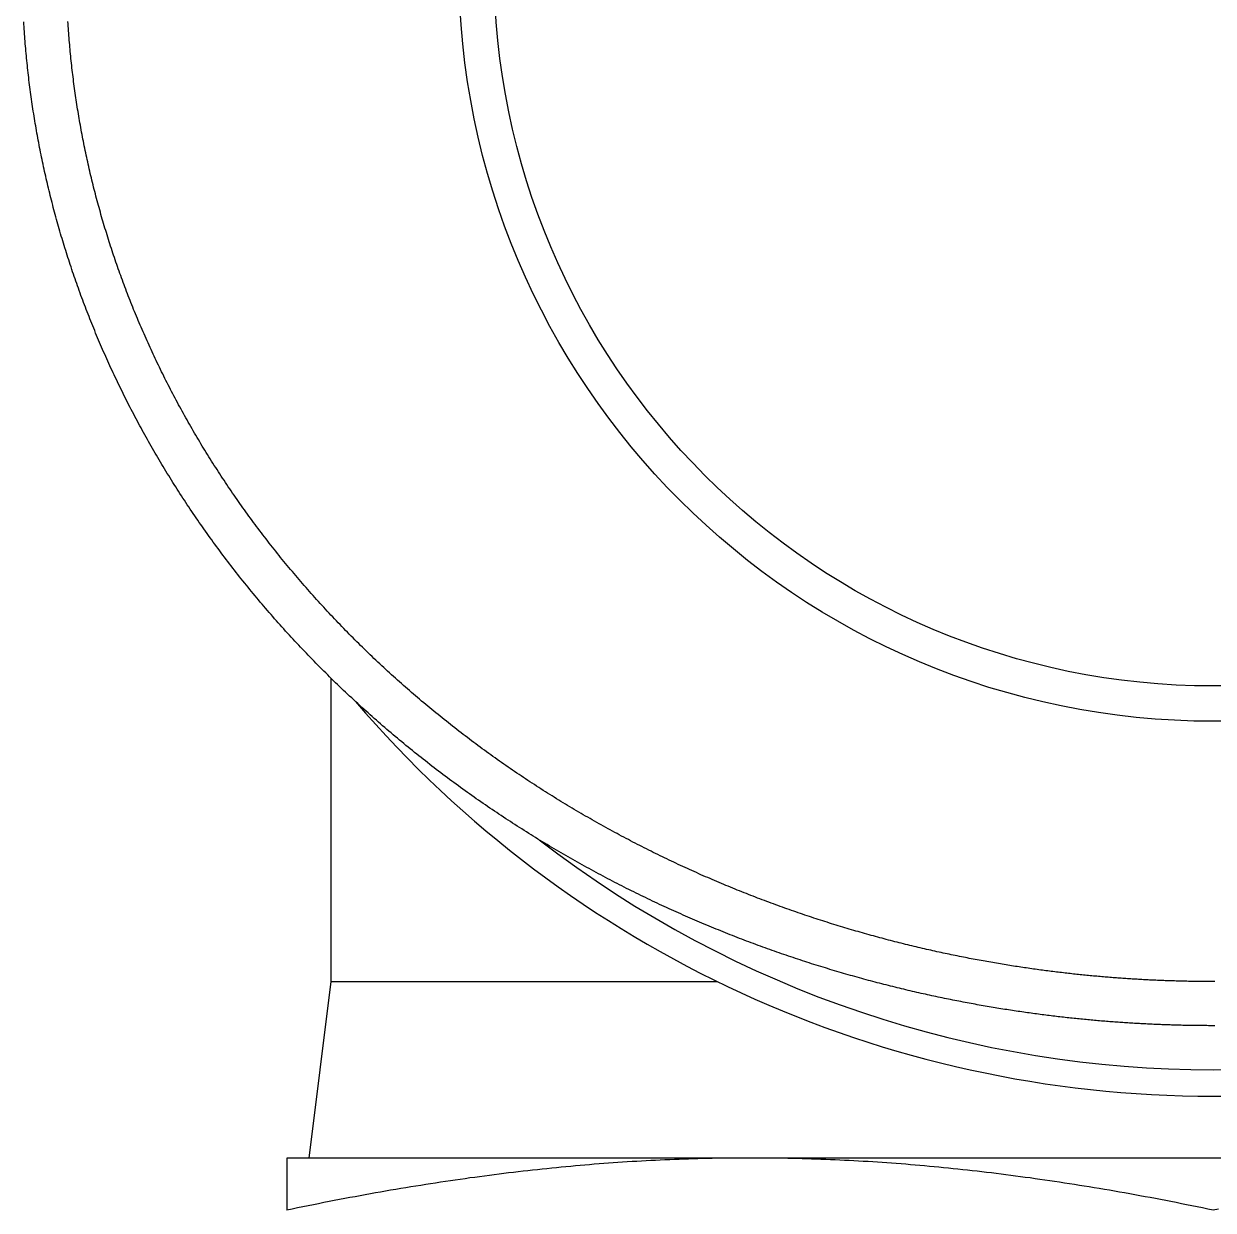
# Model space of a CAD drawing. Extents: x -12.1 to 87.1, y -18.9 to 53.3.
# Drawn here: x 58.11 to 71.59, y 24.41 to 37.85 of the extents above; entities that cross this region are included whole.
import ezdxf

# ---------------------------------------------------------------- set-up
doc = ezdxf.new("R2010")
doc.units = 0
doc.layers.get('0').update_dxf_attribs({"linetype": 'CONTINUOUS'})

msp = doc.modelspace()

# ---------------------------------------------------------------- linework, layer by layer
at = {"color": 7, "linetype": 'CONTINUOUS'}
for p, q in [((61.5949, 30.43851), (61.5949, 27)), ((61.5949, 27), (61.3449, 25)), ((61.5949, 27), (65.9744, 27)), ((82.0949, 25), (61.0949, 25)), ((61.0949, 25), (61.0949, 24.40878))]:
    msp.add_line(p, q, dxfattribs=at)
at = {"color": 7}
for points in [[(71.5949, 26.5, 0), (71.5767, 26.5, 0), (71.5586, 26.5, 0), (71.5405, 26.5001, 0), (71.5223, 26.5002, 0), (71.5042, 26.5003, 0), (71.4861, 26.5004, 0), (71.4679, 26.5005, 0), (71.4498, 26.5007, 0), (71.4317, 26.5009, 0), (71.4136, 26.5011, 0), (71.3955, 26.5013, 0), (71.3774, 26.5015, 0), (71.3593, 26.5018, 0), (71.3411, 26.5021, 0), (71.323, 26.5024, 0), (71.3049, 26.5027, 0), (71.2868, 26.5031, 0), (71.2687, 26.5034, 0), (71.2505, 26.5038, 0), (71.2324, 26.5043, 0), (71.2143, 26.5047, 0), (71.1961, 26.5052, 0), (71.178, 26.5056, 0), (71.1598, 26.5062, 0), (71.1417, 26.5067, 0), (71.1235, 26.5072, 0), (71.1053, 26.5078, 0), (71.0872, 26.5084, 0), (71.069, 26.509, 0), (71.0508, 26.5097, 0), (71.0325, 26.5103, 0), (71.0143, 26.511, 0), (70.9961, 26.5117, 0), (70.9778, 26.5125, 0), (70.9596, 26.5132, 0), (70.9413, 26.514, 0), (70.923, 26.5148, 0), (70.9047, 26.5156, 0), (70.8864, 26.5165, 0), (70.8681, 26.5173, 0), (70.8497, 26.5182, 0), (70.8313, 26.5192, 0), (70.813, 26.5201, 0), (70.7946, 26.5211, 0), (70.7761, 26.5221, 0), (70.7577, 26.5231, 0), (70.7392, 26.5241, 0), (70.7207, 26.5252, 0), (70.7022, 26.5262, 0), (70.6837, 26.5273, 0), (70.6652, 26.5285, 0), (70.6466, 26.5296, 0), (70.628, 26.5308, 0), (70.6094, 26.532, 0), (70.5907, 26.5332, 0), (70.5721, 26.5345, 0), (70.5534, 26.5358, 0), (70.5347, 26.5371, 0), (70.5159, 26.5384, 0), (70.4972, 26.5397, 0), (70.4783, 26.5411, 0), (70.4595, 26.5425, 0), (70.4407, 26.5439, 0), (70.4218, 26.5454, 0), (70.4029, 26.5468, 0), (70.3839, 26.5483, 0), (70.3649, 26.5499, 0), (70.3459, 26.5514, 0), (70.3269, 26.553, 0), (70.3078, 26.5546, 0), (70.2887, 26.5562, 0), (70.2695, 26.5579, 0), (70.2503, 26.5596, 0), (70.2311, 26.5613, 0), (70.2119, 26.5631, 0), (70.1926, 26.5648, 0), (70.1732, 26.5666, 0), (70.1539, 26.5685, 0), (70.1344, 26.5703, 0), (70.115, 26.5722, 0), (70.0955, 26.5741, 0), (70.076, 26.5761, 0), (70.0564, 26.5781, 0), (70.0368, 26.5801, 0), (70.0171, 26.5821, 0), (69.9974, 26.5842, 0), (69.9777, 26.5863, 0), (69.9579, 26.5884, 0), (69.9381, 26.5906, 0), (69.9182, 26.5928, 0), (69.8982, 26.595, 0), (69.8783, 26.5973, 0), (69.8583, 26.5996, 0), (69.8382, 26.6019, 0), (69.8181, 26.6043, 0), (69.7979, 26.6067, 0), (69.7777, 26.6091, 0), (69.7574, 26.6116, 0), (69.7371, 26.6141, 0), (69.7167, 26.6166, 0), (69.6963, 26.6192, 0), (69.6758, 26.6218, 0), (69.6552, 26.6245, 0), (69.6347, 26.6271, 0), (69.614, 26.6298, 0), (69.5933, 26.6326, 0), (69.5725, 26.6354, 0), (69.5517, 26.6382, 0), (69.5309, 26.6411, 0), (69.5099, 26.644, 0), (69.4889, 26.6469, 0), (69.4679, 26.6499, 0), (69.4468, 26.6529, 0), (69.4256, 26.6559, 0), (69.4044, 26.659, 0), (69.383, 26.6622, 0), (69.3617, 26.6653, 0), (69.3402, 26.6685, 0), (69.3187, 26.6718, 0), (69.2971, 26.6751, 0), (69.2755, 26.6784, 0), (69.2538, 26.6818, 0), (69.232, 26.6852, 0), (69.2101, 26.6887, 0), (69.1882, 26.6922, 0), (69.1662, 26.6958, 0), (69.1441, 26.6994, 0), (69.122, 26.703, 0), (69.0998, 26.7067, 0), (69.0775, 26.7105, 0), (69.0552, 26.7143, 0), (69.0328, 26.7181, 0), (69.0103, 26.722, 0), (68.9878, 26.7259, 0), (68.9652, 26.7299, 0), (68.9426, 26.7339, 0), (68.9199, 26.738, 0), (68.8971, 26.7421, 0), (68.8742, 26.7462, 0), (68.8513, 26.7504, 0), (68.8283, 26.7547, 0), (68.8053, 26.759, 0), (68.7822, 26.7633, 0), (68.7591, 26.7678, 0), (68.7358, 26.7722, 0), (68.7126, 26.7767, 0), (68.6892, 26.7813, 0), (68.6658, 26.7859, 0), (68.6424, 26.7905, 0), (68.6188, 26.7952, 0), (68.5953, 26.8, 0), (68.5716, 26.8048, 0), (68.5479, 26.8096, 0), (68.5242, 26.8146, 0), (68.5004, 26.8195, 0), (68.4765, 26.8245, 0), (68.4526, 26.8296, 0), (68.4286, 26.8347, 0), (68.4046, 26.8399, 0), (68.3805, 26.8451, 0), (68.3563, 26.8504, 0), (68.3321, 26.8557, 0), (68.3079, 26.8611, 0), (68.2836, 26.8666, 0), (68.2592, 26.8721, 0), (68.2348, 26.8776, 0), (68.2104, 26.8832, 0), (68.1859, 26.8889, 0), (68.1613, 26.8946, 0), (68.1367, 26.9004, 0), (68.1121, 26.9062, 0), (68.0874, 26.9121, 0), (68.0626, 26.9181, 0), (68.0379, 26.9241, 0), (68.013, 26.9301, 0), (67.9882, 26.9362, 0), (67.9633, 26.9424, 0), (67.9383, 26.9486, 0), (67.9133, 26.9549, 0), (67.8883, 26.9612, 0), (67.8632, 26.9676, 0), (67.8381, 26.974, 0), (67.8129, 26.9805, 0), (67.7877, 26.9871, 0), (67.7625, 26.9937, 0), (67.7372, 27.0004, 0), (67.7119, 27.0071, 0), (67.6866, 27.0139, 0), (67.6612, 27.0208, 0), (67.6358, 27.0277, 0), (67.6103, 27.0346, 0), (67.5848, 27.0417, 0), (67.5593, 27.0487, 0), (67.5337, 27.0559, 0), (67.5082, 27.0631, 0), (67.4825, 27.0703, 0), (67.4569, 27.0777, 0), (67.4312, 27.085, 0), (67.4055, 27.0925, 0), (67.3798, 27.1, 0), (67.354, 27.1075, 0), (67.3282, 27.1151, 0), (67.3024, 27.1228, 0), (67.2765, 27.1305, 0), (67.2506, 27.1383, 0), (67.2247, 27.1462, 0), (67.1988, 27.1541, 0), (67.1728, 27.162, 0), (67.1468, 27.1701, 0), (67.1208, 27.1782, 0), (67.0948, 27.1863, 0), (67.0687, 27.1945, 0), (67.0427, 27.2028, 0), (67.0166, 27.2112, 0), (66.9904, 27.2196, 0), (66.9643, 27.228, 0), (66.9382, 27.2365, 0), (66.912, 27.2451, 0), (66.8858, 27.2537, 0), (66.8596, 27.2624, 0), (66.8334, 27.2712, 0), (66.8071, 27.28, 0), (66.7808, 27.2889, 0), (66.7546, 27.2979, 0), (66.7283, 27.3069, 0), (66.702, 27.3159, 0), (66.6756, 27.3251, 0), (66.6493, 27.3343, 0), (66.6229, 27.3435, 0), (66.5966, 27.3528, 0), (66.5702, 27.3622, 0), (66.5438, 27.3717, 0), (66.5174, 27.3812, 0), (66.4909, 27.3907, 0), (66.4645, 27.4004, 0), (66.438, 27.4101, 0), (66.4116, 27.4198, 0), (66.3851, 27.4296, 0), (66.3586, 27.4395, 0), (66.3321, 27.4495, 0), (66.3056, 27.4595, 0), (66.2791, 27.4695, 0), (66.2526, 27.4797, 0), (66.226, 27.4899, 0), (66.1995, 27.5001, 0), (66.1729, 27.5105, 0), (66.1463, 27.5208, 0), (66.1197, 27.5313, 0), (66.0932, 27.5418, 0), (66.0666, 27.5524, 0), (66.04, 27.563, 0), (66.0133, 27.5737, 0), (65.9867, 27.5845, 0), (65.9601, 27.5954, 0), (65.9335, 27.6063, 0), (65.9068, 27.6172, 0), (65.8802, 27.6283, 0), (65.8535, 27.6394, 0), (65.8269, 27.6505, 0), (65.8002, 27.6618, 0), (65.7735, 27.6731, 0), (65.7469, 27.6844, 0), (65.7202, 27.6958, 0), (65.6935, 27.7073, 0), (65.6668, 27.7189, 0), (65.6402, 27.7305, 0), (65.6135, 27.7422, 0), (65.5868, 27.754, 0), (65.5601, 27.7658, 0), (65.5334, 27.7777, 0), (65.5067, 27.7896, 0), (65.48, 27.8016, 0), (65.4533, 27.8137, 0), (65.4266, 27.8259, 0), (65.3999, 27.8381, 0), (65.3732, 27.8504, 0), (65.3465, 27.8627, 0), (65.3198, 27.8751, 0), (65.2932, 27.8876, 0), (65.2665, 27.9002, 0), (65.2398, 27.9128, 0), (65.2131, 27.9255, 0), (65.1864, 27.9383, 0), (65.1597, 27.9511, 0), (65.133, 27.964, 0), (65.1064, 27.9769, 0), (65.0797, 27.99, 0), (65.053, 28.0031, 0), (65.0264, 28.0162, 0), (64.9997, 28.0295, 0), (64.973, 28.0428, 0), (64.9464, 28.0561, 0), (64.9197, 28.0696, 0), (64.8931, 28.0831, 0), (64.8665, 28.0967, 0), (64.8398, 28.1103, 0), (64.8132, 28.124, 0), (64.7866, 28.1378, 0), (64.76, 28.1517, 0), (64.7334, 28.1656, 0), (64.7068, 28.1796, 0), (64.6802, 28.1937, 0), (64.6536, 28.2078, 0), (64.6271, 28.222, 0), (64.6005, 28.2363, 0), (64.5739, 28.2506, 0), (64.5474, 28.265, 0), (64.5209, 28.2795, 0), (64.4944, 28.294, 0), (64.4679, 28.3086, 0), (64.4414, 28.3233, 0), (64.4149, 28.3381, 0), (64.3884, 28.3529, 0), (64.362, 28.3678, 0), (64.3355, 28.3827, 0), (64.3091, 28.3977, 0), (64.2827, 28.4128, 0), (64.2563, 28.428, 0), (64.2299, 28.4432, 0), (64.2035, 28.4585, 0), (64.1772, 28.4739, 0), (64.1508, 28.4893, 0), (64.1245, 28.5048, 0), (64.0982, 28.5204, 0), (64.0719, 28.536, 0), (64.0457, 28.5517, 0), (64.0194, 28.5675, 0), (63.9932, 28.5833, 0), (63.967, 28.5993, 0), (63.9408, 28.6152, 0), (63.9146, 28.6313, 0), (63.8885, 28.6474, 0), (63.8624, 28.6636, 0), (63.8363, 28.6798, 0), (63.8102, 28.6962, 0), (63.7841, 28.7125, 0), (63.7581, 28.729, 0), (63.7321, 28.7455, 0), (63.7061, 28.7621, 0), (63.6801, 28.7788, 0), (63.6541, 28.7955, 0), (63.6282, 28.8123, 0), (63.6023, 28.8292, 0), (63.5765, 28.8461, 0), (63.5506, 28.8631, 0), (63.5248, 28.8802, 0), (63.499, 28.8973, 0), (63.4732, 28.9145, 0), (63.4475, 28.9318, 0), (63.4218, 28.9491, 0), (63.3961, 28.9665, 0), (63.3704, 28.984, 0), (63.3448, 29.0015, 0), (63.3192, 29.0191, 0), (63.2936, 29.0368, 0), (63.2681, 29.0546, 0), (63.2426, 29.0724, 0), (63.2171, 29.0903, 0), (63.1917, 29.1082, 0), (63.1663, 29.1262, 0), (63.1409, 29.1443, 0), (63.1155, 29.1624, 0), (63.0902, 29.1806, 0), (63.0649, 29.1989, 0), (63.0397, 29.2173, 0), (63.0145, 29.2357, 0), (62.9893, 29.2542, 0), (62.9642, 29.2727, 0), (62.9391, 29.2913, 0), (62.914, 29.31, 0), (62.889, 29.3287, 0), (62.864, 29.3475, 0), (62.839, 29.3664, 0), (62.8141, 29.3853, 0), (62.7892, 29.4043, 0), (62.7644, 29.4233, 0), (62.7396, 29.4425, 0), (62.7148, 29.4616, 0), (62.6901, 29.4809, 0), (62.6654, 29.5002, 0), (62.6408, 29.5196, 0), (62.6162, 29.539, 0), (62.5916, 29.5585, 0), (62.5671, 29.578, 0), (62.5426, 29.5977, 0), (62.5182, 29.6173, 0), (62.4938, 29.6371, 0), (62.4694, 29.6569, 0), (62.4451, 29.6768, 0), (62.4209, 29.6967, 0), (62.3966, 29.7167, 0), (62.3725, 29.7367, 0), (62.3483, 29.7568, 0), (62.3243, 29.777, 0), (62.3002, 29.7972, 0), (62.2762, 29.8175, 0), (62.2523, 29.8379, 0), (62.2284, 29.8583, 0), (62.2046, 29.8787, 0), (62.1808, 29.8993, 0), (62.157, 29.9198, 0), (62.1333, 29.9405, 0), (62.1097, 29.9612, 0), (62.0861, 29.9819, 0), (62.0625, 30.0028, 0), (62.039, 30.0236, 0), (62.0155, 30.0446, 0), (61.9921, 30.0656, 0), (61.9688, 30.0866, 0), (61.9455, 30.1077, 0), (61.9223, 30.1289, 0), (61.8991, 30.1501, 0), (61.8759, 30.1714, 0), (61.8528, 30.1927, 0), (61.8298, 30.2141, 0), (61.8068, 30.2355, 0), (61.7839, 30.257, 0), (61.761, 30.2786, 0), (61.7382, 30.3002, 0), (61.7155, 30.3219, 0), (61.6928, 30.3436, 0), (61.6701, 30.3654, 0), (61.6476, 30.3872, 0), (61.625, 30.4091, 0), (61.6026, 30.431, 0), (61.5801, 30.453, 0), (61.5578, 30.4751, 0), (61.5355, 30.4972, 0), (61.5133, 30.5193, 0), (61.4911, 30.5415, 0), (61.469, 30.5638, 0), (61.4469, 30.5861, 0), (61.4249, 30.6084, 0), (61.403, 30.6308, 0), (61.3811, 30.6533, 0), (61.3593, 30.6758, 0), (61.3375, 30.6983, 0), (61.3158, 30.7209, 0), (61.2942, 30.7436, 0), (61.2726, 30.7663, 0), (61.2511, 30.789, 0), (61.2297, 30.8118, 0), (61.2083, 30.8346, 0), (61.187, 30.8575, 0), (61.1657, 30.8805, 0), (61.1445, 30.9034, 0), (61.1234, 30.9265, 0), (61.1023, 30.9495, 0), (61.0813, 30.9727, 0), (61.0604, 30.9958, 0), (61.0395, 31.019, 0), (61.0187, 31.0423, 0), (60.998, 31.0656, 0), (60.9773, 31.0889, 0), (60.9567, 31.1123, 0), (60.9361, 31.1357, 0), (60.9157, 31.1592, 0), (60.8952, 31.1827, 0), (60.8749, 31.2063, 0), (60.8546, 31.2299, 0), (60.8344, 31.2535, 0), (60.8143, 31.2772, 0), (60.7942, 31.3009, 0), (60.7742, 31.3247, 0), (60.7543, 31.3485, 0), (60.7344, 31.3723, 0), (60.7146, 31.3962, 0), (60.6949, 31.4201, 0), (60.6753, 31.4441, 0), (60.6557, 31.4681, 0), (60.6362, 31.4921, 0), (60.6168, 31.5162, 0), (60.5974, 31.5403, 0), (60.5781, 31.5644, 0), (60.5589, 31.5886, 0), (60.5397, 31.6128, 0), (60.5206, 31.6371, 0), (60.5016, 31.6614, 0), (60.4827, 31.6857, 0), (60.4638, 31.71, 0), (60.4451, 31.7344, 0), (60.4264, 31.7589, 0), (60.4077, 31.7833, 0), (60.3892, 31.8078, 0), (60.3707, 31.8323, 0), (60.3523, 31.8569, 0), (60.3339, 31.8815, 0), (60.3157, 31.9061, 0), (60.2975, 31.9307, 0), (60.2794, 31.9554, 0), (60.2614, 31.9801, 0), (60.2434, 32.0048, 0), (60.2255, 32.0296, 0), (60.2077, 32.0544, 0), (60.19, 32.0792, 0), (60.1723, 32.1041, 0), (60.1547, 32.1289, 0), (60.1372, 32.1539, 0), (60.1198, 32.1788, 0), (60.1025, 32.2037, 0), (60.0852, 32.2287, 0), (60.068, 32.2538, 0), (60.0509, 32.2788, 0), (60.0338, 32.3039, 0), (60.0168, 32.329, 0), (59.9999, 32.3541, 0), (59.9831, 32.3792, 0), (59.9664, 32.4044, 0), (59.9497, 32.4296, 0), (59.9331, 32.4548, 0), (59.9166, 32.4801, 0), (59.9001, 32.5054, 0), (59.8838, 32.5307, 0), (59.8675, 32.556, 0), (59.8513, 32.5813, 0), (59.8351, 32.6067, 0), (59.8191, 32.6321, 0), (59.8031, 32.6575, 0), (59.7872, 32.6829, 0), (59.7713, 32.7084, 0), (59.7556, 32.7339, 0), (59.7399, 32.7594, 0), (59.7243, 32.7849, 0), (59.7088, 32.8105, 0), (59.6933, 32.836, 0), (59.6779, 32.8616, 0), (59.6626, 32.8873, 0), (59.6474, 32.9129, 0), (59.6323, 32.9385, 0), (59.6172, 32.9642, 0), (59.6022, 32.9899, 0), (59.5873, 33.0156, 0), (59.5725, 33.0414, 0), (59.5577, 33.0671, 0), (59.5431, 33.0929, 0), (59.5285, 33.1187, 0), (59.5139, 33.1445, 0), (59.4995, 33.1703, 0), (59.4851, 33.1961, 0), (59.4708, 33.222, 0), (59.4566, 33.2479, 0), (59.4425, 33.2738, 0), (59.4284, 33.2997, 0), (59.4144, 33.3256, 0), (59.4005, 33.3516, 0), (59.3867, 33.3776, 0), (59.3729, 33.4035, 0), (59.3592, 33.4295, 0), (59.3456, 33.4556, 0), (59.3321, 33.4816, 0), (59.3186, 33.5077, 0), (59.3053, 33.5338, 0), (59.292, 33.5598, 0), (59.2787, 33.586, 0), (59.2656, 33.6121, 0), (59.2525, 33.6382, 0), (59.2395, 33.6644, 0), (59.2266, 33.6906, 0), (59.2137, 33.7168, 0), (59.2009, 33.743, 0), (59.1883, 33.7692, 0), (59.1756, 33.7955, 0), (59.1631, 33.8217, 0), (59.1506, 33.848, 0), (59.1382, 33.8743, 0), (59.1259, 33.9006, 0), (59.1136, 33.9269, 0), (59.1015, 33.9532, 0), (59.0894, 33.9796, 0), (59.0773, 34.006, 0), (59.0654, 34.0323, 0), (59.0535, 34.0587, 0), (59.0417, 34.0852, 0), (59.03, 34.1116, 0), (59.0184, 34.138, 0), (59.0068, 34.1645, 0), (58.9953, 34.1909, 0), (58.9839, 34.2174, 0), (58.9725, 34.2439, 0), (58.9613, 34.2704, 0), (58.9501, 34.297, 0), (58.9389, 34.3235, 0), (58.9279, 34.35, 0), (58.9169, 34.3766, 0), (58.906, 34.4032, 0), (58.8952, 34.4298, 0), (58.8844, 34.4564, 0), (58.8738, 34.483, 0), (58.8632, 34.5096, 0), (58.8526, 34.5363, 0), (58.8422, 34.5629, 0), (58.8318, 34.5896, 0), (58.8215, 34.6163, 0), (58.8113, 34.643, 0), (58.8011, 34.6697, 0), (58.791, 34.6964, 0), (58.781, 34.7231, 0), (58.7711, 34.7498, 0), (58.7612, 34.7766, 0), (58.7514, 34.8033, 0), (58.7417, 34.8301, 0), (58.7321, 34.8569, 0), (58.7225, 34.8837, 0), (58.713, 34.9105, 0), (58.7036, 34.9373, 0), (58.6943, 34.9641, 0), (58.685, 34.991, 0), (58.6758, 35.0178, 0), (58.6667, 35.0447, 0), (58.6576, 35.0715, 0), (58.6486, 35.0984, 0), (58.6397, 35.1253, 0), (58.6309, 35.1522, 0), (58.6222, 35.1791, 0), (58.6135, 35.206, 0), (58.6049, 35.2329, 0), (58.5963, 35.2599, 0), (58.5879, 35.2868, 0), (58.5795, 35.3137, 0), (58.5712, 35.3407, 0), (58.5629, 35.3677, 0), (58.5547, 35.3947, 0), (58.5466, 35.4216, 0), (58.5386, 35.4486, 0), (58.5307, 35.4757, 0), (58.5228, 35.5027, 0), (58.515, 35.5297, 0), (58.5073, 35.5567, 0), (58.4996, 35.5838, 0), (58.492, 35.6108, 0), (58.4845, 35.6379, 0), (58.4771, 35.6649, 0), (58.4697, 35.692, 0), (58.4624, 35.7191, 0), (58.4552, 35.7462, 0), (58.448, 35.7733, 0), (58.441, 35.8004, 0), (58.4339, 35.8275, 0), (58.427, 35.8546, 0), (58.4202, 35.8817, 0), (58.4134, 35.9089, 0), (58.4067, 35.936, 0), (58.4, 35.9631, 0), (58.3934, 35.9903, 0), (58.3869, 36.0175, 0), (58.3805, 36.0446, 0), (58.3742, 36.0718, 0), (58.3679, 36.099, 0), (58.3617, 36.1262, 0), (58.3555, 36.1534, 0), (58.3495, 36.1806, 0), (58.3435, 36.2078, 0), (58.3376, 36.235, 0), (58.3317, 36.2622, 0), (58.3259, 36.2894, 0), (58.3202, 36.3166, 0), (58.3146, 36.3439, 0), (58.309, 36.3711, 0), (58.3036, 36.3984, 0), (58.2981, 36.4256, 0), (58.2928, 36.4529, 0), (58.2875, 36.4801, 0), (58.2823, 36.5074, 0), (58.2772, 36.5347, 0), (58.2721, 36.562, 0), (58.2671, 36.5892, 0), (58.2622, 36.6165, 0), (58.2574, 36.6438, 0), (58.2526, 36.6711, 0), (58.2479, 36.6984, 0), (58.2433, 36.7257, 0), (58.2387, 36.753, 0), (58.2342, 36.7803, 0), (58.2298, 36.8077, 0), (58.2255, 36.835, 0), (58.2212, 36.8623, 0), (58.217, 36.8896, 0), (58.2129, 36.917, 0), (58.2088, 36.9443, 0), (58.2048, 36.9717, 0), (58.2009, 36.999, 0), (58.1971, 37.0263, 0), (58.1933, 37.0537, 0), (58.1896, 37.0811, 0), (58.186, 37.1084, 0), (58.1824, 37.1358, 0), (58.1789, 37.1632, 0), (58.1755, 37.1905, 0), (58.1722, 37.2179, 0), (58.1689, 37.2453, 0), (58.1657, 37.2727, 0), (58.1625, 37.3, 0), (58.1595, 37.3274, 0), (58.1565, 37.3548, 0), (58.1536, 37.3822, 0), (58.1507, 37.4096, 0), (58.148, 37.437, 0), (58.1452, 37.4644, 0), (58.1426, 37.4918, 0), (58.1401, 37.5192, 0), (58.1376, 37.5466, 0), (58.1351, 37.574, 0), (58.1328, 37.6014, 0), (58.1305, 37.6289, 0), (58.1283, 37.6563, 0), (58.1262, 37.6837, 0), (58.1241, 37.7111, 0), (58.1221, 37.7385, 0), (58.1202, 37.766, 0), (58.1183, 37.7934, 0), (58.1165, 37.8208, 0), (58.1148, 37.8483, 0), (58.1132, 37.8757, 0)], [(71.5949, 27, 0), (71.5773, 27, 0), (71.5598, 27, 0), (71.5423, 27.0001, 0), (71.5247, 27.0002, 0), (71.5072, 27.0003, 0), (71.4897, 27.0004, 0), (71.4721, 27.0005, 0), (71.4546, 27.0007, 0), (71.4371, 27.0008, 0), (71.4196, 27.001, 0), (71.402, 27.0012, 0), (71.3845, 27.0015, 0), (71.367, 27.0017, 0), (71.3495, 27.002, 0), (71.332, 27.0023, 0), (71.3145, 27.0026, 0), (71.2969, 27.003, 0), (71.2794, 27.0033, 0), (71.2619, 27.0037, 0), (71.2443, 27.0041, 0), (71.2268, 27.0045, 0), (71.2093, 27.005, 0), (71.1917, 27.0055, 0), (71.1742, 27.0059, 0), (71.1566, 27.0065, 0), (71.139, 27.007, 0), (71.1215, 27.0076, 0), (71.1039, 27.0081, 0), (71.0863, 27.0087, 0), (71.0687, 27.0093, 0), (71.0511, 27.01, 0), (71.0334, 27.0107, 0), (71.0158, 27.0113, 0), (70.9982, 27.0121, 0), (70.9805, 27.0128, 0), (70.9628, 27.0135, 0), (70.9451, 27.0143, 0), (70.9274, 27.0151, 0), (70.9097, 27.0159, 0), (70.892, 27.0168, 0), (70.8742, 27.0176, 0), (70.8565, 27.0185, 0), (70.8387, 27.0194, 0), (70.8209, 27.0204, 0), (70.8031, 27.0213, 0), (70.7853, 27.0223, 0), (70.7674, 27.0233, 0), (70.7495, 27.0243, 0), (70.7316, 27.0254, 0), (70.7137, 27.0264, 0), (70.6958, 27.0275, 0), (70.6778, 27.0287, 0), (70.6599, 27.0298, 0), (70.6419, 27.031, 0), (70.6238, 27.0321, 0), (70.6058, 27.0334, 0), (70.5877, 27.0346, 0), (70.5696, 27.0358, 0), (70.5515, 27.0371, 0), (70.5333, 27.0384, 0), (70.5151, 27.0398, 0), (70.4969, 27.0411, 0), (70.4787, 27.0425, 0), (70.4604, 27.0439, 0), (70.4421, 27.0453, 0), (70.4238, 27.0468, 0), (70.4055, 27.0482, 0), (70.3871, 27.0497, 0), (70.3686, 27.0513, 0), (70.3502, 27.0528, 0), (70.3317, 27.0544, 0), (70.3132, 27.056, 0), (70.2946, 27.0576, 0), (70.2761, 27.0593, 0), (70.2574, 27.061, 0), (70.2388, 27.0627, 0), (70.2201, 27.0644, 0), (70.2014, 27.0662, 0), (70.1826, 27.068, 0), (70.1638, 27.0698, 0), (70.1449, 27.0717, 0), (70.1261, 27.0736, 0), (70.1071, 27.0755, 0), (70.0882, 27.0774, 0), (70.0692, 27.0794, 0), (70.0501, 27.0814, 0), (70.031, 27.0834, 0), (70.0119, 27.0855, 0), (69.9927, 27.0876, 0), (69.9735, 27.0897, 0), (69.9542, 27.0919, 0), (69.9349, 27.0941, 0), (69.9155, 27.0963, 0), (69.8961, 27.0986, 0), (69.8767, 27.1009, 0), (69.8572, 27.1032, 0), (69.8376, 27.1055, 0), (69.818, 27.1079, 0), (69.7984, 27.1103, 0), (69.7787, 27.1128, 0), (69.7589, 27.1153, 0), (69.7391, 27.1178, 0), (69.7192, 27.1203, 0), (69.6993, 27.1229, 0), (69.6794, 27.1256, 0), (69.6594, 27.1282, 0), (69.6393, 27.1309, 0), (69.6192, 27.1336, 0), (69.599, 27.1364, 0), (69.5787, 27.1392, 0), (69.5584, 27.142, 0), (69.5381, 27.1449, 0), (69.5177, 27.1478, 0), (69.4972, 27.1508, 0), (69.4767, 27.1538, 0), (69.4561, 27.1568, 0), (69.4354, 27.1599, 0), (69.4147, 27.163, 0), (69.3939, 27.1661, 0), (69.373, 27.1693, 0), (69.3521, 27.1725, 0), (69.3311, 27.1758, 0), (69.31, 27.1791, 0), (69.2889, 27.1825, 0), (69.2677, 27.1859, 0), (69.2464, 27.1893, 0), (69.2251, 27.1928, 0), (69.2037, 27.1963, 0), (69.1822, 27.1999, 0), (69.1607, 27.2035, 0), (69.1391, 27.2072, 0), (69.1175, 27.2109, 0), (69.0958, 27.2146, 0), (69.074, 27.2184, 0), (69.0521, 27.2223, 0), (69.0302, 27.2261, 0), (69.0083, 27.2301, 0), (68.9863, 27.234, 0), (68.9642, 27.2381, 0), (68.942, 27.2421, 0), (68.9198, 27.2462, 0), (68.8976, 27.2504, 0), (68.8752, 27.2546, 0), (68.8529, 27.2589, 0), (68.8304, 27.2632, 0), (68.8079, 27.2675, 0), (68.7853, 27.2719, 0), (68.7627, 27.2764, 0), (68.7401, 27.2809, 0), (68.7173, 27.2854, 0), (68.6945, 27.29, 0), (68.6717, 27.2947, 0), (68.6488, 27.2994, 0), (68.6258, 27.3041, 0), (68.6028, 27.3089, 0), (68.5798, 27.3138, 0), (68.5566, 27.3187, 0), (68.5335, 27.3236, 0), (68.5102, 27.3286, 0), (68.487, 27.3337, 0), (68.4636, 27.3388, 0), (68.4402, 27.3439, 0), (68.4168, 27.3491, 0), (68.3933, 27.3544, 0), (68.3698, 27.3597, 0), (68.3462, 27.3651, 0), (68.3225, 27.3705, 0), (68.2988, 27.376, 0), (68.2751, 27.3815, 0), (68.2514, 27.3871, 0), (68.2275, 27.3927, 0), (68.2037, 27.3984, 0), (68.1798, 27.4041, 0), (68.1558, 27.4099, 0), (68.1318, 27.4158, 0), (68.1078, 27.4217, 0), (68.0837, 27.4276, 0), (68.0596, 27.4337, 0), (68.0355, 27.4397, 0), (68.0113, 27.4458, 0), (67.987, 27.452, 0), (67.9628, 27.4582, 0), (67.9385, 27.4645, 0), (67.9141, 27.4709, 0), (67.8897, 27.4773, 0), (67.8653, 27.4837, 0), (67.8409, 27.4902, 0), (67.8164, 27.4968, 0), (67.7919, 27.5034, 0), (67.7673, 27.5101, 0), (67.7427, 27.5168, 0), (67.7181, 27.5236, 0), (67.6934, 27.5304, 0), (67.6687, 27.5373, 0), (67.644, 27.5443, 0), (67.6193, 27.5513, 0), (67.5945, 27.5583, 0), (67.5697, 27.5655, 0), (67.5448, 27.5727, 0), (67.52, 27.5799, 0), (67.4951, 27.5872, 0), (67.4701, 27.5945, 0), (67.4452, 27.602, 0), (67.4202, 27.6094, 0), (67.3952, 27.6169, 0), (67.3702, 27.6245, 0), (67.3451, 27.6322, 0), (67.3201, 27.6399, 0), (67.295, 27.6476, 0), (67.2698, 27.6554, 0), (67.2447, 27.6633, 0), (67.2195, 27.6713, 0), (67.1943, 27.6793, 0), (67.1691, 27.6873, 0), (67.1439, 27.6954, 0), (67.1187, 27.7036, 0), (67.0934, 27.7118, 0), (67.0681, 27.7201, 0), (67.0428, 27.7284, 0), (67.0175, 27.7368, 0), (66.9922, 27.7453, 0), (66.9669, 27.7538, 0), (66.9415, 27.7624, 0), (66.9161, 27.771, 0), (66.8907, 27.7797, 0), (66.8653, 27.7885, 0), (66.8399, 27.7973, 0), (66.8145, 27.8062, 0), (66.789, 27.8151, 0), (66.7635, 27.8241, 0), (66.7381, 27.8332, 0), (66.7126, 27.8423, 0), (66.6871, 27.8515, 0), (66.6616, 27.8607, 0), (66.636, 27.87, 0), (66.6105, 27.8794, 0), (66.5849, 27.8888, 0), (66.5594, 27.8983, 0), (66.5338, 27.9078, 0), (66.5082, 27.9174, 0), (66.4826, 27.9271, 0), (66.457, 27.9368, 0), (66.4314, 27.9466, 0), (66.4058, 27.9564, 0), (66.3801, 27.9663, 0), (66.3545, 27.9763, 0), (66.3288, 27.9863, 0), (66.3032, 27.9964, 0), (66.2775, 28.0066, 0), (66.2519, 28.0168, 0), (66.2262, 28.0271, 0), (66.2005, 28.0374, 0), (66.1748, 28.0478, 0), (66.1491, 28.0583, 0), (66.1234, 28.0688, 0), (66.0977, 28.0794, 0), (66.072, 28.09, 0), (66.0462, 28.1007, 0), (66.0205, 28.1115, 0), (65.9948, 28.1223, 0), (65.969, 28.1332, 0), (65.9433, 28.1442, 0), (65.9176, 28.1552, 0), (65.8918, 28.1663, 0), (65.8661, 28.1775, 0), (65.8403, 28.1887, 0), (65.8146, 28.2, 0), (65.7888, 28.2113, 0), (65.7631, 28.2227, 0), (65.7373, 28.2342, 0), (65.7116, 28.2457, 0), (65.6858, 28.2573, 0), (65.6601, 28.269, 0), (65.6343, 28.2807, 0), (65.6085, 28.2925, 0), (65.5828, 28.3043, 0), (65.557, 28.3163, 0), (65.5313, 28.3282, 0), (65.5055, 28.3403, 0), (65.4798, 28.3524, 0), (65.454, 28.3646, 0), (65.4283, 28.3768, 0), (65.4026, 28.3891, 0), (65.3768, 28.4015, 0), (65.3511, 28.4139, 0), (65.3254, 28.4264, 0), (65.2996, 28.439, 0), (65.2739, 28.4516, 0), (65.2482, 28.4643, 0), (65.2225, 28.4771, 0), (65.1968, 28.4899, 0), (65.1711, 28.5028, 0), (65.1454, 28.5158, 0), (65.1197, 28.5288, 0), (65.094, 28.5419, 0), (65.0683, 28.5551, 0), (65.0426, 28.5683, 0), (65.017, 28.5816, 0), (64.9913, 28.5949, 0), (64.9657, 28.6084, 0), (64.94, 28.6219, 0), (64.9144, 28.6354, 0), (64.8888, 28.649, 0), (64.8631, 28.6627, 0), (64.8375, 28.6765, 0), (64.8119, 28.6903, 0), (64.7864, 28.7042, 0), (64.7608, 28.7182, 0), (64.7352, 28.7322, 0), (64.7097, 28.7463, 0), (64.6841, 28.7604, 0), (64.6586, 28.7746, 0), (64.6331, 28.7889, 0), (64.6076, 28.8033, 0), (64.5821, 28.8177, 0), (64.5566, 28.8322, 0), (64.5312, 28.8467, 0), (64.5057, 28.8613, 0), (64.4803, 28.876, 0), (64.4549, 28.8907, 0), (64.4295, 28.9055, 0), (64.4041, 28.9204, 0), (64.3788, 28.9353, 0), (64.3534, 28.9503, 0), (64.3281, 28.9654, 0), (64.3028, 28.9805, 0), (64.2775, 28.9957, 0), (64.2522, 29.011, 0), (64.227, 29.0263, 0), (64.2018, 29.0417, 0), (64.1765, 29.0572, 0), (64.1514, 29.0727, 0), (64.1262, 29.0883, 0), (64.101, 29.104, 0), (64.0759, 29.1197, 0), (64.0508, 29.1355, 0), (64.0257, 29.1513, 0), (64.0007, 29.1672, 0), (63.9756, 29.1832, 0), (63.9506, 29.1993, 0), (63.9256, 29.2154, 0), (63.9006, 29.2316, 0), (63.8757, 29.2478, 0), (63.8508, 29.2641, 0), (63.8259, 29.2805, 0), (63.801, 29.2969, 0), (63.7762, 29.3134, 0), (63.7514, 29.33, 0), (63.7266, 29.3466, 0), (63.7018, 29.3633, 0), (63.6771, 29.3801, 0), (63.6524, 29.3969, 0), (63.6277, 29.4138, 0), (63.6031, 29.4307, 0), (63.5785, 29.4478, 0), (63.5539, 29.4648, 0), (63.5293, 29.482, 0), (63.5048, 29.4992, 0), (63.4803, 29.5165, 0), (63.4558, 29.5338, 0), (63.4314, 29.5512, 0), (63.407, 29.5687, 0), (63.3827, 29.5862, 0), (63.3583, 29.6038, 0), (63.334, 29.6215, 0), (63.3098, 29.6392, 0), (63.2855, 29.657, 0), (63.2614, 29.6748, 0), (63.2372, 29.6927, 0), (63.2131, 29.7107, 0), (63.189, 29.7287, 0), (63.1649, 29.7468, 0), (63.1409, 29.7649, 0), (63.1169, 29.7831, 0), (63.093, 29.8014, 0), (63.0691, 29.8197, 0), (63.0452, 29.8381, 0), (63.0214, 29.8566, 0), (62.9976, 29.8751, 0), (62.9739, 29.8937, 0), (62.9502, 29.9123, 0), (62.9265, 29.931, 0), (62.9029, 29.9498, 0), (62.8793, 29.9686, 0), (62.8558, 29.9874, 0), (62.8323, 30.0064, 0), (62.8088, 30.0254, 0), (62.7854, 30.0444, 0), (62.762, 30.0635, 0), (62.7387, 30.0827, 0), (62.7154, 30.1019, 0), (62.6922, 30.1212, 0), (62.669, 30.1405, 0), (62.6458, 30.1599, 0), (62.6227, 30.1793, 0), (62.5996, 30.1988, 0), (62.5766, 30.2184, 0), (62.5536, 30.238, 0), (62.5307, 30.2577, 0), (62.5078, 30.2774, 0), (62.485, 30.2972, 0), (62.4622, 30.3171, 0), (62.4395, 30.337, 0), (62.4168, 30.3569, 0), (62.3942, 30.3769, 0), (62.3716, 30.397, 0), (62.349, 30.4171, 0), (62.3265, 30.4373, 0), (62.3041, 30.4575, 0), (62.2817, 30.4778, 0), (62.2594, 30.4981, 0), (62.2371, 30.5185, 0), (62.2149, 30.539, 0), (62.1927, 30.5595, 0), (62.1705, 30.58, 0), (62.1485, 30.6006, 0), (62.1264, 30.6213, 0), (62.1045, 30.642, 0), (62.0826, 30.6628, 0), (62.0607, 30.6836, 0), (62.0389, 30.7044, 0), (62.0172, 30.7254, 0), (61.9955, 30.7463, 0), (61.9738, 30.7673, 0), (61.9522, 30.7884, 0), (61.9307, 30.8095, 0), (61.9092, 30.8307, 0), (61.8878, 30.8519, 0), (61.8665, 30.8732, 0), (61.8452, 30.8945, 0), (61.8239, 30.9159, 0), (61.8028, 30.9373, 0), (61.7816, 30.9588, 0), (61.7606, 30.9803, 0), (61.7396, 31.0018, 0), (61.7186, 31.0234, 0), (61.6977, 31.0451, 0), (61.6769, 31.0668, 0), (61.6561, 31.0885, 0), (61.6354, 31.1103, 0), (61.6148, 31.1321, 0), (61.5942, 31.154, 0), (61.5737, 31.1759, 0), (61.5532, 31.1979, 0), (61.5328, 31.2199, 0), (61.5125, 31.242, 0), (61.4922, 31.2641, 0), (61.472, 31.2862, 0), (61.4518, 31.3084, 0), (61.4317, 31.3306, 0), (61.4117, 31.3529, 0), (61.3917, 31.3752, 0), (61.3718, 31.3976, 0), (61.352, 31.42, 0), (61.3322, 31.4424, 0), (61.3125, 31.4649, 0), (61.2929, 31.4874, 0), (61.2733, 31.5099, 0), (61.2538, 31.5325, 0), (61.2343, 31.5552, 0), (61.215, 31.5778, 0), (61.1956, 31.6005, 0), (61.1764, 31.6233, 0), (61.1572, 31.6461, 0), (61.1381, 31.6689, 0), (61.1191, 31.6918, 0), (61.1001, 31.7147, 0), (61.0812, 31.7376, 0), (61.0623, 31.7606, 0), (61.0435, 31.7836, 0), (61.0248, 31.8066, 0), (61.0062, 31.8297, 0), (60.9876, 31.8528, 0), (60.9691, 31.876, 0), (60.9507, 31.8992, 0), (60.9324, 31.9224, 0), (60.9141, 31.9456, 0), (60.8958, 31.9689, 0), (60.8777, 31.9922, 0), (60.8596, 32.0156, 0), (60.8416, 32.039, 0), (60.8237, 32.0624, 0), (60.8058, 32.0858, 0), (60.788, 32.1093, 0), (60.7703, 32.1328, 0), (60.7527, 32.1563, 0), (60.7351, 32.1799, 0), (60.7176, 32.2035, 0), (60.7002, 32.2271, 0), (60.6829, 32.2507, 0), (60.6656, 32.2744, 0), (60.6484, 32.2981, 0), (60.6312, 32.3218, 0), (60.6142, 32.3456, 0), (60.5972, 32.3694, 0), (60.5803, 32.3932, 0), (60.5634, 32.417, 0), (60.5467, 32.4409, 0), (60.53, 32.4647, 0), (60.5133, 32.4887, 0), (60.4968, 32.5126, 0), (60.4803, 32.5365, 0), (60.4639, 32.5605, 0), (60.4476, 32.5845, 0), (60.4313, 32.6086, 0), (60.4151, 32.6326, 0), (60.399, 32.6567, 0), (60.383, 32.6808, 0), (60.367, 32.705, 0), (60.3511, 32.7291, 0), (60.3353, 32.7533, 0), (60.3196, 32.7775, 0), (60.3039, 32.8017, 0), (60.2883, 32.8259, 0), (60.2728, 32.8502, 0), (60.2573, 32.8745, 0), (60.242, 32.8988, 0), (60.2267, 32.9231, 0), (60.2114, 32.9475, 0), (60.1963, 32.9719, 0), (60.1812, 32.9963, 0), (60.1662, 33.0207, 0), (60.1513, 33.0451, 0), (60.1364, 33.0695, 0), (60.1216, 33.094, 0), (60.1069, 33.1185, 0), (60.0923, 33.143, 0), (60.0777, 33.1676, 0), (60.0632, 33.1921, 0), (60.0488, 33.2167, 0), (60.0345, 33.2413, 0), (60.0202, 33.2659, 0), (60.006, 33.2905, 0), (59.9919, 33.3151, 0), (59.9779, 33.3398, 0), (59.9639, 33.3644, 0), (59.95, 33.3891, 0), (59.9362, 33.4138, 0), (59.9224, 33.4385, 0), (59.9088, 33.4633, 0), (59.8952, 33.488, 0), (59.8816, 33.5128, 0), (59.8682, 33.5376, 0), (59.8548, 33.5624, 0), (59.8415, 33.5872, 0), (59.8283, 33.6121, 0), (59.8151, 33.6369, 0), (59.802, 33.6618, 0), (59.789, 33.6867, 0), (59.7761, 33.7116, 0), (59.7632, 33.7365, 0), (59.7504, 33.7614, 0), (59.7377, 33.7864, 0), (59.7251, 33.8113, 0), (59.7125, 33.8363, 0), (59.7, 33.8613, 0), (59.6875, 33.8863, 0), (59.6752, 33.9114, 0), (59.6629, 33.9364, 0), (59.6507, 33.9615, 0), (59.6386, 33.9865, 0), (59.6265, 34.0116, 0), (59.6145, 34.0367, 0), (59.6026, 34.0618, 0), (59.5907, 34.0869, 0), (59.5789, 34.1121, 0), (59.5672, 34.1372, 0), (59.5556, 34.1624, 0), (59.544, 34.1876, 0), (59.5326, 34.2128, 0), (59.5211, 34.238, 0), (59.5098, 34.2632, 0), (59.4985, 34.2885, 0), (59.4873, 34.3137, 0), (59.4762, 34.339, 0), (59.4651, 34.3643, 0), (59.4542, 34.3896, 0), (59.4432, 34.4149, 0), (59.4324, 34.4402, 0), (59.4216, 34.4655, 0), (59.4109, 34.4908, 0), (59.4003, 34.5162, 0), (59.3897, 34.5416, 0), (59.3793, 34.5669, 0), (59.3689, 34.5923, 0), (59.3585, 34.6177, 0), (59.3482, 34.6431, 0), (59.338, 34.6686, 0), (59.3279, 34.694, 0), (59.3179, 34.7194, 0), (59.3079, 34.7449, 0), (59.298, 34.7704, 0), (59.2881, 34.7958, 0), (59.2784, 34.8213, 0), (59.2687, 34.8468, 0), (59.259, 34.8723, 0), (59.2495, 34.8979, 0), (59.24, 34.9234, 0), (59.2306, 34.9489, 0), (59.2212, 34.9745, 0), (59.212, 35, 0), (59.2027, 35.0256, 0), (59.1936, 35.0512, 0), (59.1846, 35.0768, 0), (59.1756, 35.1024, 0), (59.1666, 35.128, 0), (59.1578, 35.1536, 0), (59.149, 35.1792, 0), (59.1403, 35.2049, 0), (59.1317, 35.2305, 0), (59.1231, 35.2562, 0), (59.1146, 35.2818, 0), (59.1062, 35.3075, 0), (59.0978, 35.3332, 0), (59.0895, 35.3589, 0), (59.0813, 35.3846, 0), (59.0732, 35.4103, 0), (59.0651, 35.436, 0), (59.0571, 35.4617, 0), (59.0491, 35.4875, 0), (59.0413, 35.5132, 0), (59.0335, 35.5389, 0), (59.0257, 35.5647, 0), (59.0181, 35.5905, 0), (59.0105, 35.6162, 0), (59.003, 35.642, 0), (58.9955, 35.6678, 0), (58.9882, 35.6936, 0), (58.9809, 35.7194, 0), (58.9736, 35.7452, 0), (58.9664, 35.771, 0), (58.9593, 35.7968, 0), (58.9523, 35.8227, 0), (58.9454, 35.8485, 0), (58.9385, 35.8744, 0), (58.9316, 35.9002, 0), (58.9249, 35.9261, 0), (58.9182, 35.9519, 0), (58.9116, 35.9778, 0), (58.9051, 36.0037, 0), (58.8986, 36.0296, 0), (58.8922, 36.0555, 0), (58.8858, 36.0814, 0), (58.8796, 36.1073, 0), (58.8734, 36.1332, 0), (58.8672, 36.1591, 0), (58.8612, 36.185, 0), (58.8552, 36.2109, 0), (58.8493, 36.2369, 0), (58.8434, 36.2628, 0), (58.8376, 36.2887, 0), (58.8319, 36.3147, 0), (58.8263, 36.3406, 0), (58.8207, 36.3666, 0), (58.8152, 36.3926, 0), (58.8097, 36.4185, 0), (58.8044, 36.4445, 0), (58.7991, 36.4705, 0), (58.7938, 36.4965, 0), (58.7887, 36.5225, 0), (58.7836, 36.5485, 0), (58.7785, 36.5745, 0), (58.7736, 36.6005, 0), (58.7687, 36.6265, 0), (58.7639, 36.6525, 0), (58.7591, 36.6785, 0), (58.7544, 36.7045, 0), (58.7498, 36.7305, 0), (58.7453, 36.7566, 0), (58.7408, 36.7826, 0), (58.7364, 36.8086, 0), (58.732, 36.8347, 0), (58.7277, 36.8607, 0), (58.7235, 36.8868, 0), (58.7194, 36.9128, 0), (58.7153, 36.9389, 0), (58.7113, 36.9649, 0), (58.7074, 36.991, 0), (58.7035, 37.0171, 0), (58.6997, 37.0431, 0), (58.696, 37.0692, 0), (58.6923, 37.0953, 0), (58.6887, 37.1214, 0), (58.6852, 37.1475, 0), (58.6817, 37.1735, 0), (58.6783, 37.1996, 0), (58.675, 37.2257, 0), (58.6717, 37.2518, 0), (58.6685, 37.2779, 0), (58.6654, 37.304, 0), (58.6624, 37.3301, 0), (58.6594, 37.3562, 0), (58.6565, 37.3823, 0), (58.6536, 37.4084, 0), (58.6508, 37.4345, 0), (58.6481, 37.4607, 0), (58.6455, 37.4868, 0), (58.6429, 37.5129, 0), (58.6404, 37.539, 0), (58.6379, 37.5651, 0), (58.6356, 37.5913, 0), (58.6333, 37.6174, 0), (58.631, 37.6435, 0), (58.6288, 37.6697, 0), (58.6267, 37.6958, 0), (58.6247, 37.7219, 0), (58.6227, 37.7481, 0), (58.6208, 37.7742, 0), (58.619, 37.8004, 0), (58.6172, 37.8265, 0), (58.6155, 37.8526, 0), (58.6139, 37.8788, 0)], [(71.6125, 27, 0), (71.5949, 27, 0)], [(71.6131, 26.5, 0), (71.5949, 26.5, 0)], [(66.3449, 25, 0), (66.291, 24.9999, 0), (66.2371, 24.9997, 0), (66.1833, 24.9994, 0), (66.1296, 24.9989, 0), (66.0759, 24.9983, 0), (66.0222, 24.9976, 0), (65.9686, 24.9967, 0), (65.915, 24.9957, 0), (65.8615, 24.9946, 0), (65.808, 24.9933, 0), (65.7545, 24.992, 0), (65.7011, 24.9904, 0), (65.6476, 24.9888, 0), (65.5942, 24.987, 0), (65.5408, 24.9851, 0), (65.4875, 24.983, 0), (65.4341, 24.9809, 0), (65.3807, 24.9786, 0), (65.3274, 24.9761, 0), (65.2741, 24.9736, 0), (65.2207, 24.9709, 0), (65.1674, 24.9681, 0), (65.1141, 24.9651, 0), (65.0607, 24.9621, 0), (65.0074, 24.9589, 0), (64.954, 24.9556, 0), (64.9006, 24.9521, 0), (64.8473, 24.9485, 0), (64.7938, 24.9448, 0), (64.7404, 24.941, 0), (64.687, 24.937, 0), (64.6335, 24.9329, 0), (64.58, 24.9287, 0), (64.5264, 24.9243, 0), (64.4729, 24.9199, 0), (64.4193, 24.9152, 0), (64.3656, 24.9105, 0), (64.3119, 24.9057, 0), (64.2582, 24.9007, 0), (64.2044, 24.8955, 0), (64.1505, 24.8903, 0), (64.0967, 24.8849, 0), (64.0427, 24.8794, 0), (63.9887, 24.8738, 0), (63.9347, 24.868, 0), (63.8805, 24.8621, 0), (63.8263, 24.8561, 0), (63.7721, 24.85, 0), (63.7178, 24.8437, 0), (63.6634, 24.8373, 0), (63.6089, 24.8308, 0), (63.5543, 24.8241, 0), (63.4997, 24.8173, 0), (63.445, 24.8104, 0), (63.3902, 24.8033, 0), (63.3353, 24.7961, 0), (63.2803, 24.7888, 0), (63.2252, 24.7813, 0), (63.17, 24.7738, 0), (63.1147, 24.766, 0), (63.0593, 24.7582, 0), (63.0038, 24.7502, 0), (62.9482, 24.7421, 0), (62.8925, 24.7338, 0), (62.8367, 24.7254, 0), (62.7808, 24.7169, 0), (62.7247, 24.7083, 0), (62.6685, 24.6995, 0), (62.6122, 24.6905, 0), (62.5558, 24.6815, 0), (62.4992, 24.6723, 0), (62.4425, 24.6629, 0), (62.3857, 24.6535, 0), (62.3287, 24.6438, 0), (62.2716, 24.6341, 0), (62.2143, 24.6242, 0), (62.1569, 24.6142, 0), (62.0994, 24.604, 0), (62.0417, 24.5937, 0), (61.9838, 24.5832, 0), (61.9258, 24.5726, 0), (61.8676, 24.5619, 0), (61.8092, 24.551, 0), (61.7507, 24.5399, 0), (61.692, 24.5288, 0), (61.6331, 24.5174, 0), (61.5741, 24.506, 0), (61.5148, 24.4943, 0), (61.4554, 24.4826, 0), (61.3958, 24.4706, 0), (61.336, 24.4586, 0), (61.2761, 24.4464, 0), (61.2159, 24.434, 0), (61.1555, 24.4215, 0), (61.0949, 24.4088, 0)], [(71.5949, 24.4088, 0), (71.5343, 24.4215, 0), (71.4739, 24.434, 0), (71.4137, 24.4464, 0), (71.3538, 24.4586, 0), (71.294, 24.4706, 0), (71.2344, 24.4826, 0), (71.175, 24.4943, 0), (71.1157, 24.506, 0), (71.0567, 24.5174, 0), (70.9978, 24.5288, 0), (70.9391, 24.5399, 0), (70.8806, 24.551, 0), (70.8222, 24.5619, 0), (70.764, 24.5726, 0), (70.706, 24.5832, 0), (70.6481, 24.5937, 0), (70.5904, 24.604, 0), (70.5329, 24.6142, 0), (70.4755, 24.6242, 0), (70.4182, 24.6341, 0), (70.3611, 24.6438, 0), (70.3041, 24.6535, 0), (70.2473, 24.6629, 0), (70.1906, 24.6723, 0), (70.134, 24.6815, 0), (70.0776, 24.6905, 0), (70.0213, 24.6995, 0), (69.9651, 24.7083, 0), (69.909, 24.7169, 0), (69.8531, 24.7254, 0), (69.7973, 24.7338, 0), (69.7416, 24.7421, 0), (69.686, 24.7502, 0), (69.6305, 24.7582, 0), (69.5751, 24.766, 0), (69.5198, 24.7738, 0), (69.4646, 24.7813, 0), (69.4095, 24.7888, 0), (69.3545, 24.7961, 0), (69.2996, 24.8033, 0), (69.2448, 24.8104, 0), (69.1901, 24.8173, 0), (69.1355, 24.8241, 0), (69.0809, 24.8308, 0), (69.0264, 24.8373, 0), (68.972, 24.8437, 0), (68.9177, 24.85, 0), (68.8635, 24.8561, 0), (68.8093, 24.8621, 0), (68.7551, 24.868, 0), (68.7011, 24.8738, 0), (68.6471, 24.8794, 0), (68.5931, 24.8849, 0), (68.5393, 24.8903, 0), (68.4854, 24.8955, 0), (68.4316, 24.9007, 0), (68.3779, 24.9057, 0), (68.3242, 24.9105, 0), (68.2706, 24.9152, 0), (68.2169, 24.9199, 0), (68.1634, 24.9243, 0), (68.1098, 24.9287, 0), (68.0563, 24.9329, 0), (68.0028, 24.937, 0), (67.9494, 24.941, 0), (67.896, 24.9448, 0), (67.8425, 24.9485, 0), (67.7892, 24.9521, 0), (67.7358, 24.9556, 0), (67.6824, 24.9589, 0), (67.6291, 24.9621, 0), (67.5757, 24.9651, 0), (67.5224, 24.9681, 0), (67.4691, 24.9709, 0), (67.4157, 24.9736, 0), (67.3624, 24.9761, 0), (67.3091, 24.9786, 0), (67.2557, 24.9809, 0), (67.2023, 24.983, 0), (67.149, 24.9851, 0), (67.0956, 24.987, 0), (67.0422, 24.9888, 0), (66.9888, 24.9904, 0), (66.9353, 24.992, 0), (66.8818, 24.9933, 0), (66.8283, 24.9946, 0), (66.7748, 24.9957, 0), (66.7212, 24.9967, 0), (66.6676, 24.9976, 0), (66.6139, 24.9983, 0), (66.5602, 24.9989, 0), (66.5065, 24.9994, 0), (66.4527, 24.9997, 0), (66.3988, 24.9999, 0), (66.3449, 25, 0)], [(71.6555, 24.4215, 0), (71.5949, 24.4088, 0)]]:
    msp.add_polyline3d(points, dxfattribs=at)
at = {"color": 7, "linetype": 'CONTINUOUS'}
for radius in [8.55, 8.15]:
    msp.add_circle((71.5949, 38.5), radius, dxfattribs=at)
for radius, start, end in [(12.8, 220.571984, 319.428016), (12.5, 232.324419, 307.675581)]:
    msp.add_arc((71.5949, 38.5), radius, start, end, dxfattribs=at)

doc.saveas('drawing.dxf')
